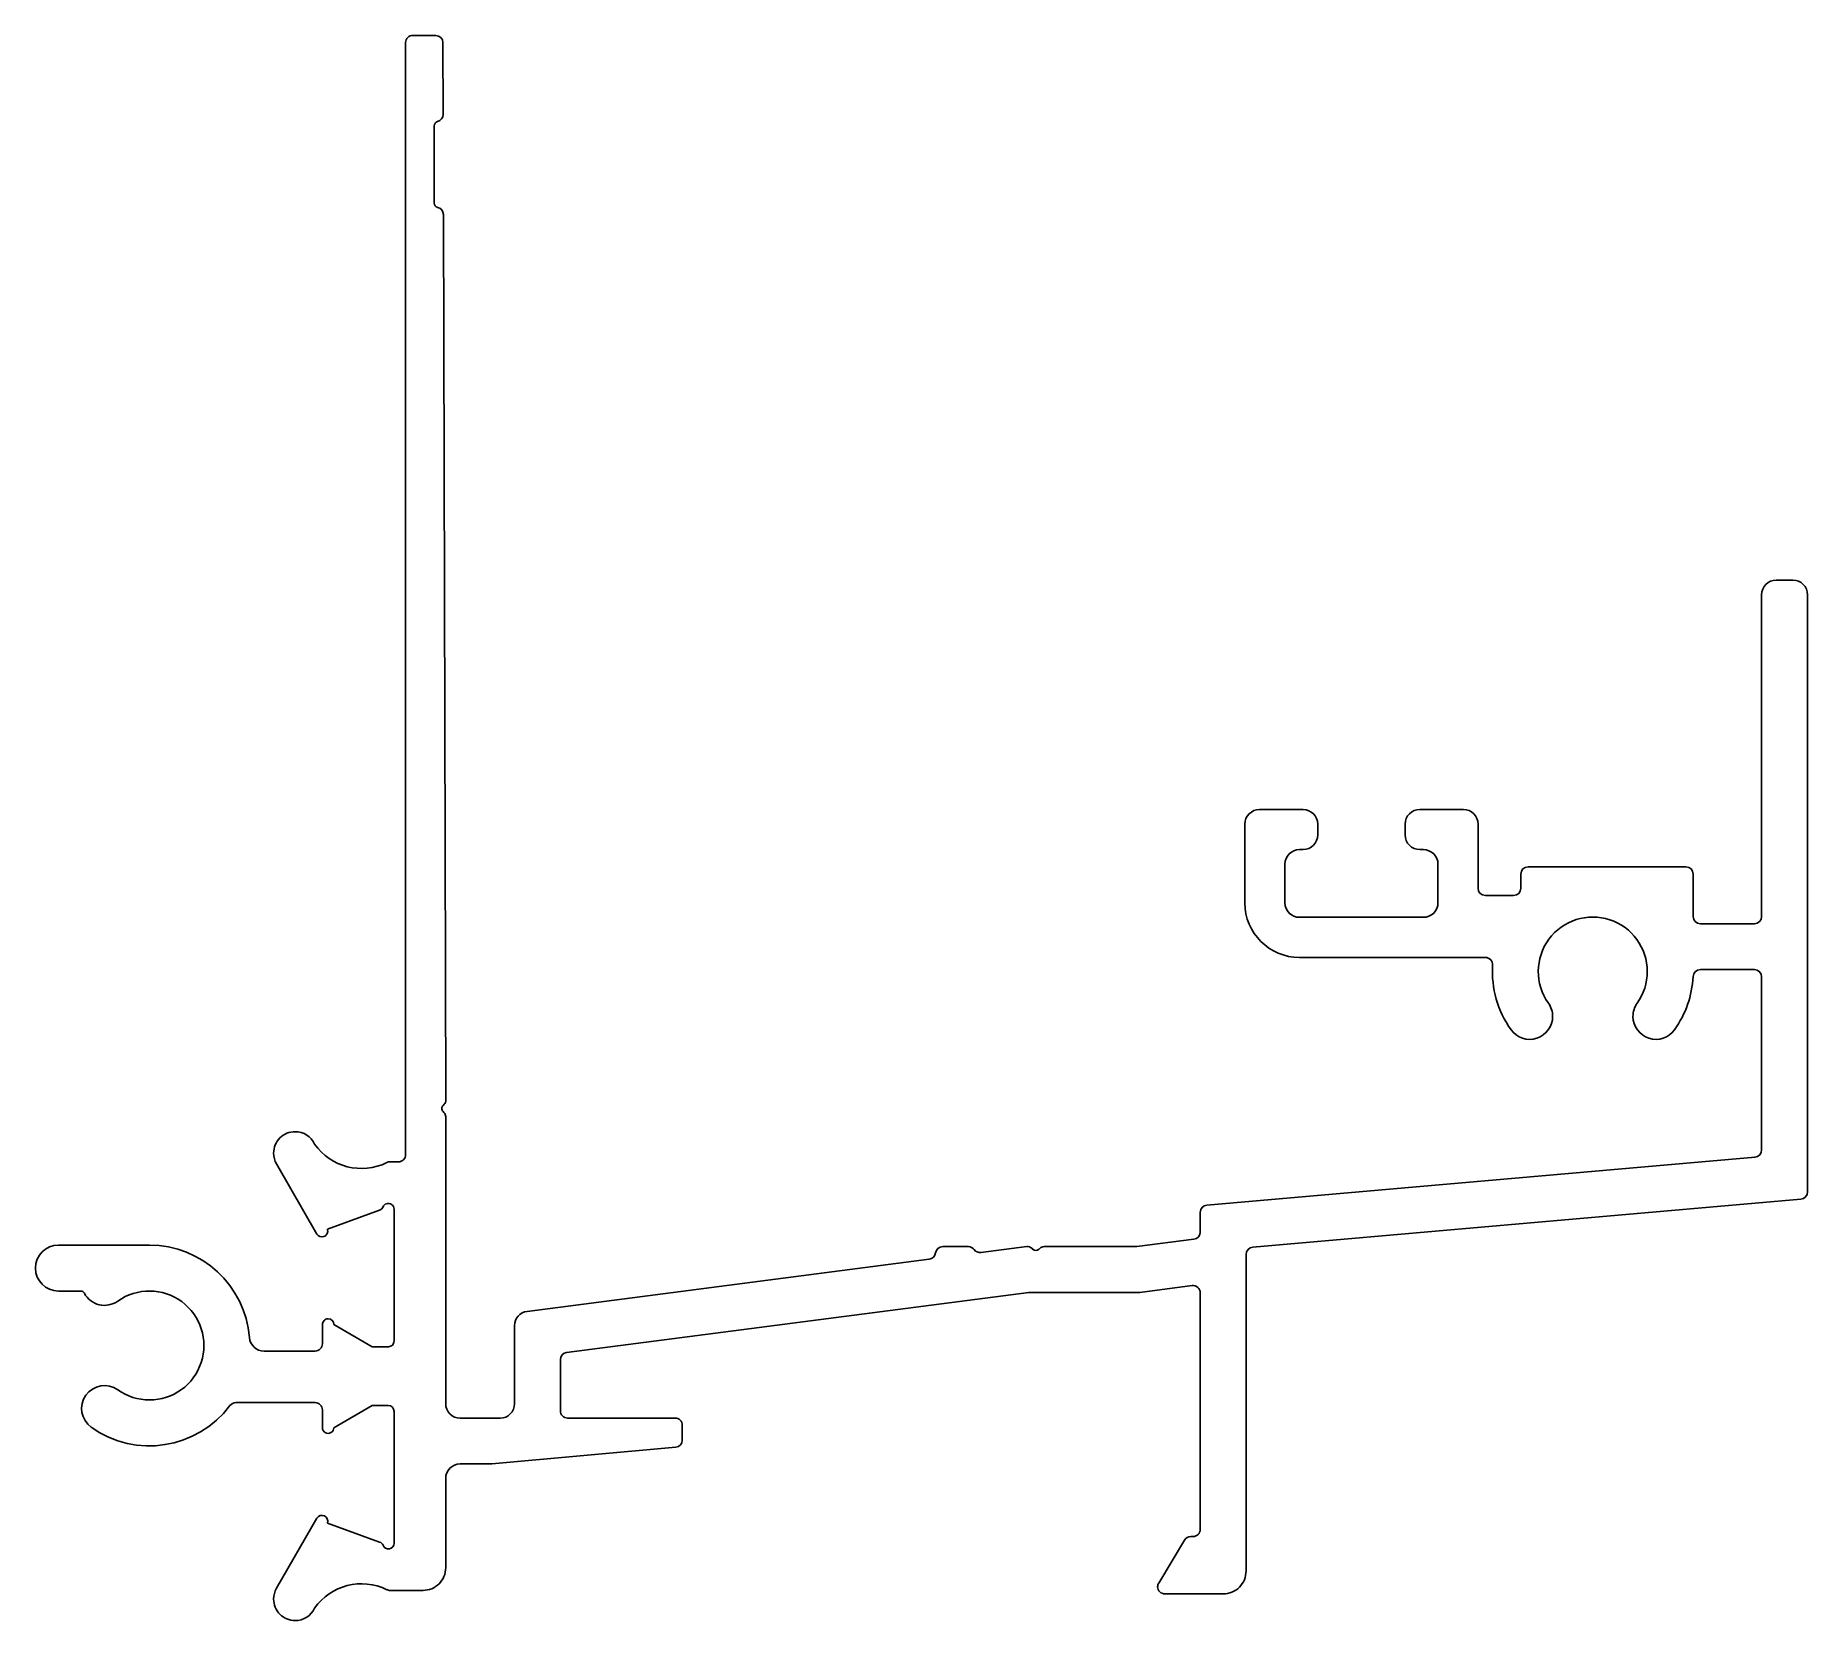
# Model space of a CAD drawing. Extents: x -27.5 to 34.3, y 3.5 to 58.8.
import ezdxf

# ---------------------------------------------------------------- set-up
doc = ezdxf.new("R2010")
doc.units = 0
doc.layers.add('FRAME', color=4, linetype='CONTINUOUS')

msp = doc.modelspace()

# ---------------------------------------------------------------- linework, layer by layer
at = {"layer": 'FRAME', "color": 6}
for p, q in [((-13.542, 58.797), (-14.343, 58.797)), ((-14.593, 58.547), (-14.593, 19.766)), ((-13.285, 56.04), (-13.292, 58.548)), ((-13.593, 52.947), (-13.593, 55.647)), ((-13.19, 21.667), (-13.276, 52.554)), ((33.784, 39.801), (33.199, 39.801)), ((32.691, 39.293), (32.691, 28.071)), ((34.292, 18.466), (34.292, 39.293)), ((16.704, 31.801), (15.18, 31.801)), ((22.293, 31.804), (20.771, 31.804)), ((14.67, 31.291), (14.67, 28.549)), ((17.213, 30.913), (17.213, 31.294)), ((20.261, 31.294), (20.261, 30.913)), ((22.803, 29.056), (22.803, 31.294)), ((16.578, 30.404), (16.704, 30.404)), ((20.769, 30.404), (20.896, 30.404)), ((16.07, 28.55), (16.07, 29.897)), ((21.403, 29.897), (21.403, 28.55)), ((30.049, 29.802), (24.547, 29.802)), ((24.293, 29.548), (24.293, 29.056)), ((30.303, 28.071), (30.303, 29.548)), ((24.039, 28.802), (23.057, 28.802)), ((20.896, 28.043), (16.578, 28.043)), ((32.437, 27.817), (30.557, 27.817)), ((16.578, 26.643), (23.057, 26.643)), ((23.057, 26.643), (23.057, 26.643)), ((30.553, 26.217), (32.437, 26.217)), ((32.691, 25.963), (32.691, 19.932)), ((-13.289, 21.483), (-13.25, 21.523)), ((-13.255, 21.237), (-13.289, 21.271)), ((-13.195, 11.078), (-13.195, 21.093)), ((-19.095, 19.442), (-17.684, 16.998)), ((-14.843, 19.516), (-15.135, 19.516)), ((32.46, 19.679), (13.345, 18.007)), ((14.945, 16.541), (34.06, 18.213)), ((-17.322, 17.166), (-15.499, 17.83)), ((-14.995, 17.867), (-14.995, 13.267)), ((13.114, 17.754), (13.114, 17.066)), ((12.896, 16.818), (10.9, 16.559)), ((-23.527, 16.61), (-26.701, 16.609)), ((3.667, 16.119), (-10.36, 14.301)), ((5.029, 16.557), (4.138, 16.557)), ((7.069, 16.56), (5.47, 16.353)), ((7.278, 16.463), (7.239, 16.502)), ((7.524, 16.498), (7.49, 16.463)), ((10.867, 16.557), (7.668, 16.557)), ((14.714, 15.228), (14.714, 16.288)), ((-26.701, 15.009), (-25.927, 15.009)), ((-8.978, 12.866), (7.136, 14.955)), ((7.169, 14.957), (10.971, 14.957)), ((11.003, 14.959), (12.831, 15.197)), ((13.114, 14.949), (13.114, 6.698)), ((14.714, 5.248), (14.714, 15.228)), ((-17.495, 13.841), (-17.495, 13.167)), ((-15.755, 13.067), (-17.095, 13.841)), ((-10.795, 13.805), (-10.795, 11.078)), ((-15.195, 13.067), (-15.755, 13.067)), ((-17.745, 12.917), (-19.53, 12.917)), ((-9.195, 10.831), (-9.195, 12.618)), ((-20.518, 11.117), (-17.745, 11.117)), ((-17.495, 10.867), (-17.495, 10.244)), ((-17.095, 10.244), (-15.755, 11.017)), ((-15.755, 11.017), (-15.199, 11.017)), ((-14.995, 10.814), (-14.995, 6.217)), ((-11.295, 10.578), (-12.695, 10.578)), ((-5.195, 10.581), (-8.945, 10.581)), ((-4.945, 9.809), (-4.945, 10.331)), ((-11.584, 8.979), (-5.173, 9.56)), ((-12.695, 8.978), (-11.607, 8.978)), ((-13.195, 5.359), (-13.195, 8.478)), ((-17.684, 7.087), (-19.095, 4.642)), ((-15.499, 6.255), (-17.322, 6.919)), ((12.567, 6.326), (11.666, 4.826)), ((12.864, 6.448), (12.782, 6.448)), ((-15.135, 4.569), (-13.985, 4.569)), ((11.88, 4.448), (13.914, 4.448))]:
    msp.add_line(p, q, dxfattribs=at)
for centre, radius, start, end in [((-14.343, 58.547), 0.25, 89.99996, 180.00004), ((-13.542, 58.547), 0.25, 0.15786, 90.00004), ((-13.443, 55.647), 0.15, 103.80492, 180.00004), ((-13.539, 56.04), 0.254, 283.80492, 0.1579), ((-13.443, 52.947), 0.15, 179.99996, 257.5944), ((-13.53, 52.553), 0.254, 0.15882, 77.5944), ((33.199, 39.293), 0.508, 90, 180), ((33.784, 39.293), 0.508, 0, 90), ((15.18, 31.291), 0.51, 89.99996, 180.00004), ((16.705, 31.293), 0.508, 0.17783, 90.04095), ((20.771, 31.294), 0.51, 89.99996, 180.00004), ((22.293, 31.294), 0.51, 359.99996, 90.00004), ((16.705, 30.913), 0.508, 269.95888, 0.04112), ((20.769, 30.913), 0.508, 179.95888, 270.04112), ((16.578, 29.896), 0.508, 90.00253, 179.9537), ((20.897, 29.898), 0.507, 359.89684, 90.01564), ((24.547, 29.548), 0.254, 90, 180), ((30.049, 29.548), 0.254, 360, 90), ((23.057, 29.056), 0.254, 180, 270), ((24.039, 29.056), 0.254, 270, 360), ((16.578, 28.551), 1.908, 180.04627, 269.99744), ((16.578, 28.551), 0.508, 180.0463, 269.99747), ((20.897, 28.549), 0.507, 269.98436, 0.10316), ((26.803, 26.152), 1.9, 360, 215.43099), ((30.557, 28.071), 0.254, 180, 270), ((32.437, 28.071), 0.254, 270, 0), ((23.057, 26.389), 0.254, 356.39329, 90), ((26.803, 26.152), 3.5, 176.39329, 215.46376), ((26.803, 26.152), 1.9, 324.56909, 360), ((26.803, 26.152), 3.5, 324.56912, 357.10268), ((30.553, 25.963), 0.254, 90, 177.10268), ((32.437, 25.963), 0.254, 0, 90), ((24.603, 24.587), 0.8, 360, 35.43098), ((29.003, 24.587), 0.8, 144.56905, 180.00019), ((24.603, 24.587), 0.8, 215.5743, 0), ((29.003, 24.587), 0.8, 180.00019, 324.56905), ((-13.393, 21.667), 0.203, 315, 0.15882), ((-13.183, 21.377), 0.15, 134.99996, 225.00004), ((-13.399, 21.093), 0.203, 0, 45), ((-18.445, 19.817), 0.75, 89.99996, 180.00004), ((-18.445, 19.817), 0.75, 24.97497, 90.00002), ((-18.445, 19.817), 0.75, 179.99995, 210.00006), ((-16.13, 21.284), 2, 215.11246, 296.19707), ((32.437, 19.932), 0.254, 275, 0), ((-15.135, 19.262), 0.254, 90.00013, 116.19726), ((-14.843, 19.766), 0.25, 269.99996, 0), ((-15.568, 18.021), 0.203, 290.00005, 337.65293), ((-15.195, 17.867), 0.2, 110.00008, 157.65295), ((-15.195, 17.867), 0.2, 359.99993, 109.99992), ((13.368, 17.754), 0.254, 95, 180), ((34.038, 18.466), 0.254, 275, 360), ((-17.51, 17.098), 0.2, 209.99999, 289.99994), ((-17.51, 17.098), 0.2, 290.00012, 20.00023), ((12.864, 17.066), 0.25, 277.38649, 0.00002), ((-26.701, 15.809), 0.8, 90, 180), ((-23.526, 13.11), 3.5, 4.51372, 90.03157), ((3.634, 16.371), 0.254, 277.38646, 352.3712), ((4.138, 16.303), 0.254, 90, 172.3712), ((5.029, 16.303), 0.254, 36.36965, 90), ((5.438, 16.605), 0.254, 216.36965, 277.38646), ((7.095, 16.359), 0.203, 45, 97.38646), ((7.384, 16.57), 0.15, 225, 315), ((7.668, 16.354), 0.203, 90, 135), ((10.867, 16.807), 0.25, 269.99892, 277.38545), ((14.968, 16.288), 0.254, 95, 180), ((-26.701, 15.809), 0.8, 180, 270), ((-25.927, 14.859), 0.15, 28.31088, 90.00015), ((-25.091, 15.31), 0.8, 208.31078, 305.43094), ((-23.526, 13.11), 1.9, 269.99996, 125.43095), ((7.169, 14.703), 0.254, 90, 97.38646), ((10.971, 15.207), 0.25, 269.99892, 277.38545), ((12.864, 14.949), 0.25, 0.00001, 97.38645), ((-10.295, 13.805), 0.5, 97.38644, 179.99997), ((-17.295, 13.841), 0.2, 89.99996, 180.00004), ((-17.295, 13.841), 0.2, 0.00006, 90.00001), ((-19.53, 13.425), 0.508, 184.51372, 270), ((-17.745, 13.167), 0.25, 269.99996, 0.00004), ((-15.195, 13.267), 0.2, 269.99996, 0.00004), ((-8.945, 12.618), 0.25, 97.38638, 179.99991), ((-25.091, 10.91), 0.8, 54.56902, 234.56902), ((-23.526, 13.11), 1.9, 234.56905, 269.99996), ((-23.526, 13.11), 3.5, 234.56908, 323.24107), ((-20.518, 10.863), 0.254, 90, 143.24107), ((-17.745, 10.867), 0.25, 359.99996, 90.00004), ((-15.199, 10.814), 0.203, 0, 90), ((-12.695, 11.078), 0.5, 179.99996, 270.00004), ((-11.295, 11.078), 0.5, 269.99996, 0.00004), ((-8.945, 10.831), 0.25, 179.99996, 270.00004), ((-5.195, 10.331), 0.25, 359.99996, 90.00004), ((-17.295, 10.244), 0.2, 180.00003, 0.00011), ((-5.195, 9.809), 0.25, 275.17941, 0.00004), ((-12.695, 8.478), 0.5, 89.99996, 180.00004), ((-11.607, 9.228), 0.25, 270.00068, 275.18003), ((-17.51, 6.987), 0.2, 340.00019, 149.99999), ((-15.568, 6.064), 0.203, 22.34717, 70.00001), ((-15.195, 6.217), 0.2, 202.34717, 0), ((12.782, 6.198), 0.25, 89.99989, 148.99988), ((12.864, 6.698), 0.25, 269.99996, 0.00004), ((-13.985, 5.359), 0.79, 269.99996, 0.00004), ((13.914, 5.248), 0.8, 269.99996, 0.00004), ((-18.445, 4.267), 0.75, 149.99994, 180.00005), ((-16.13, 2.8), 2, 63.80294, 144.88755), ((-15.135, 4.823), 0.254, 243.80274, 269.99987), ((11.88, 4.698), 0.25, 148.99997, 180), ((11.88, 4.698), 0.25, 180, 270.00001), ((-18.445, 4.267), 0.75, 179.99996, 270.00004), ((-18.445, 4.267), 0.75, 269.99998, 335.02503)]:
    msp.add_arc(centre, radius, start, end, dxfattribs=at)

doc.saveas('drawing.dxf')
